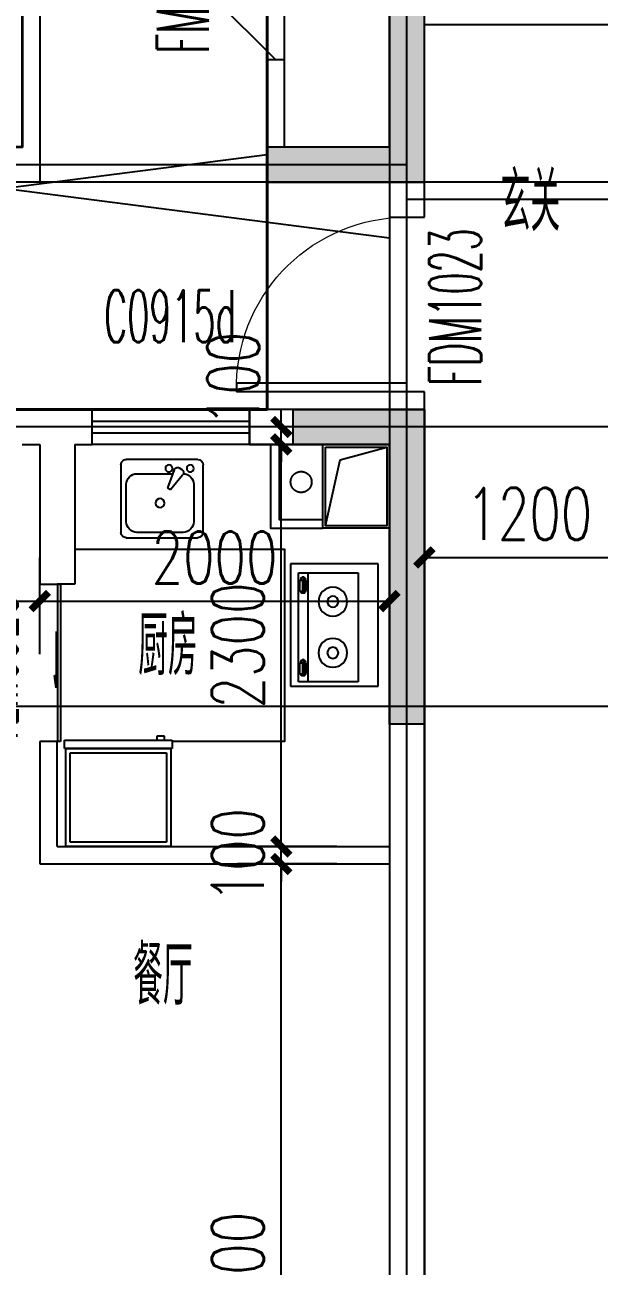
# Model space of a CAD drawing. Extents: x -59851 to 653804, y -249523 to 437614.
# Drawn here: x -5499 to -2214, y -107295 to -100194 of the extents above; entities that cross this region are included whole.
import ezdxf

# ---------------------------------------------------------------- set-up
doc = ezdxf.new("R2010")
doc.units = 0
doc.header["$LTSCALE"] = 1000
doc.header["$MEASUREMENT"] = 0
doc.linetypes.add('CONTINOUS', pattern=[0])
doc.linetypes.add('PS', pattern=[3200, 1500, -200, 1500])
doc.layers.add('33计一半面积外廓线', color=53, linetype='Continuous', lineweight=35)
doc.layers.add('33计全面积外廓线', color=21, linetype='Continuous', lineweight=35)
for name, color, linetype in [('A-Lvtry（卫生间）', 5, 'Continuous'), ('A-Lvtry（厨房）', 5, 'CONTINOUS'), ('A-洞口', 105, 'Continuous'), ('A-烟气道', 105, 'Continuous'), ('A-第三道尺寸线', 105, 'Continuous'), ('AE-FLOR', 151, 'Continuous'), ('DIM_SYMB', 3, 'Continuous'), ('DOOR_FIRE', 4, 'Continuous'), ('DOOR_FIRE_TEXT', 7, 'Continuous'), ('DOTE', 16, 'Continuous'), ('PS', 6, 'PS'), ('PUB_HATCH', 8, 'Continuous'), ('PUB_TEXT', 7, 'Continuous'), ('WALL', 2, 'Continuous'), ('WINDOW', 4, 'Continuous'), ('WINDOW_TEXT', 7, 'Continuous'), ('ys', 154, 'Continuous'), ('剪力墙', 6, 'Continuous')]:
    doc.layers.add(name, color=color, linetype=linetype)
doc.styles.add('_TCH_DIM_T3', font='SIMPLEX.shx', dxfattribs={"width": 0.705882, "bigfont": 'GBCBIG.shx'})
doc.styles.add('_TCH_WINDOW', font='SIMPLEX.shx', dxfattribs={"width": 0.7, "height": 3.5, "bigfont": 'GBCBIG.shx'})
doc.styles.get("Standard").update_dxf_attribs({"font": 'gbenor.shx', "width": 0.7, "bigfont": 'gbcbig.shx'})
doc.dimstyles.new('_TCH_ARCH&&100', dxfattribs={"dimtxt": 297.5, "dimasz": 100, "dimexe": 250, "dimexo": 300, "dimgap": 100, "dimtad": 1, "dimdec": 0, "dimzin": 0, "dimdsep": 46, "dimtxsty": '_TCH_DIM_T3', "dimblk": 'ARCHTICK', "dimcen": 0.09, "dimclrt": 7, "dimazin": 2, "dimtfac": 1, "dimtdec": 0, "dimtix": 1, "dimtmove": 2, "dimatfit": 3, "dimfxl": 0, "dimtolj": 1, "dimtzin": 0, "dimarcsym": 0})

# ---------------------------------------------------------------- blocks, each defined once
blk = doc.blocks.new('18fjlq0329')
at = {"layer": 'PUB_HATCH'}
for points in [[(-4113.7, -20744.5), (-3213.7, -20744.5), (-3213.7, -19544.5), (-3413.7, -19544.5), (-3413.7, -20544.5), (-4113.7, -20544.5)], [(-3963.7, -22044.5), (-3213.7, -22044.5), (-3213.7, -23844.5), (-3413.7, -23844.5), (-3413.7, -22244.5), (-3963.7, -22244.5)]]:
    blk.add_hatch(color=256, dxfattribs=at).paths.add_polyline_path(points)
at = {"layer": '剪力墙'}
for points in [[(-4113.7, -20744.5), (-3213.7, -20744.5), (-3213.7, -19544.5), (-3413.7, -19544.5), (-3413.7, -20544.5), (-4113.7, -20544.5)], [(-3963.7, -22044.5), (-3213.7, -22044.5), (-3213.7, -23844.5), (-3413.7, -23844.5), (-3413.7, -22244.5), (-3963.7, -22244.5)]]:
    blk.add_lwpolyline(points, close=True, dxfattribs=at)
blk = doc.blocks.new('zhouxianssceng0329')
at = {"layer": 'DOTE'}
for p, q in [((-3313.7, 132089.9), (-3313.7, 148798.2)), ((-3313.7, 143398.2), (-44988.6, 143398.2)), ((5501.3, 143298.2), (-44988.6, 143298.2)), ((5501.3, 143198.2), (-3313.7, 143198.2)), ((5501.3, 141898.2), (-10113.7, 141898.2)), ((5501.3, 140298.2), (-44988.6, 140298.2))]:
    blk.add_line(p, q, dxfattribs=at)
blk = doc.blocks.new('BX1')
at = {"layer": 'A-Lvtry（卫生间）'}
for p, q in [((-560, 8), (-607.7, 8)), ((-607.7, 8), (-607.7, -608)), ((-560, -608), (-560, 8)), ((0, 0), (-560, 0)), ((0, -600), (0, 0)), ((-560, 0), (-560, -600)), ((-24, -24), (-536, -24)), ((-536, -24), (-536, -576)), ((-24, -576), (-24, -24)), ((-631.1, -564.3), (-631.1, -520)), ((-631.1, -520), (-607.7, -520)), ((-607.7, -564.3), (-631.1, -564.3)), ((-607.7, -520), (-607.7, -564.3)), ((-607.7, -608), (-560, -608)), ((-560, -600), (0, -600)), ((-536, -576), (-24, -576))]:
    blk.add_line(p, q, dxfattribs=at)
blk = doc.blocks.new('zt1')
at = {"layer": 'A-Lvtry（卫生间）', "linetype": 'Continuous'}
for p, q in [((-700, 0), (0, 0)), ((-700, -500), (-700, 0)), ((0, 0), (0, -500)), ((0, -500), (-700, -500))]:
    blk.add_line(p, q, dxfattribs=at)
at = {"layer": 'A-Lvtry（卫生间）'}
for p, q in [((-673.5, -113.1), (-673.5, -455.5)), ((-50.7, -113.1), (-673.5, -113.1)), ((-50.7, -455.5), (-50.7, -113.1)), ((-673.5, -399.8), (-50.7, -399.8)), ((-640.9, -422.1), (-640.8, -433.8)), ((-549.1, -423.2), (-549.1, -433.7)), ((-167.9, -422.1), (-167.8, -433.8)), ((-76.1, -423.2), (-76.1, -433.7)), ((-673.5, -455.5), (-50.7, -455.5)), ((-565.7, -431.5), (-630.4, -431.5)), ((-630.4, -431.5), (-630.4, -448.2)), ((-630.4, -448.2), (-565.7, -448.2)), ((-565.7, -448.2), (-565.7, -431.5)), ((-157.4, -431.5), (-157.4, -448.2)), ((-92.7, -431.5), (-157.4, -431.5)), ((-157.4, -448.2), (-92.7, -448.2)), ((-92.7, -448.2), (-92.7, -431.5))]:
    blk.add_line(p, q, dxfattribs=at)
for points in [[(-549.1, -423.2, 0.259034), (-551, -419.8, 0.076276), (-562.5, -414.9, 0.036515), (-576.1, -412.4, 0.026615), (-594.9, -411.4, 0.026615), (-613.8, -412.4, 0.036515), (-627.3, -414.9, 0.076276), (-638.9, -419.8, 0.259034), (-640.8, -423.2, 0.078462), (-640.6, -424.5, 0.056762)], [(-549.1, -433.7, 0.259034), (-551, -430.3, 0.076276), (-562.5, -425.4, 0.036515), (-576.1, -422.9, 0.026615), (-594.9, -421.9, 0.026615), (-613.8, -422.9, 0.036515), (-627.3, -425.4, 0.076276), (-638.9, -430.3, 0.259034), (-640.8, -433.7, 0.259034), (-638.9, -437.2, 0.056762), (-630.4, -441.2, 0.036515)], [(-76.1, -423.2, 0.259034), (-78, -419.8, 0.076276), (-89.5, -414.9, 0.036515), (-103.1, -412.4, 0.026615), (-121.9, -411.4, 0.026615), (-140.8, -412.4, 0.036515), (-154.3, -414.9, 0.076276), (-165.9, -419.8, 0.259034), (-167.8, -423.2, 0.078462), (-167.6, -424.5, 0.056762)], [(-76.1, -433.7, 0.259034), (-78, -430.3, 0.076276), (-89.5, -425.4, 0.036515), (-103.1, -422.9, 0.026615), (-121.9, -421.9, 0.026615), (-140.8, -422.9, 0.036515), (-154.3, -425.4, 0.076276), (-165.9, -430.3, 0.259034), (-167.8, -433.7, 0.259034), (-165.9, -437.2, 0.056762), (-157.4, -441.2, 0.036515)], [(-565.7, -442.9, 0.008736), (-562.5, -442.1, 0.076276), (-551, -437.2, 0.259034), (-549.1, -433.7, 0.259034)], [(-92.7, -442.9, 0.008736), (-89.5, -442.1, 0.076276), (-78, -437.2, 0.259034), (-76.1, -433.7, 0.259034)]]:
    blk.add_lwpolyline(points, format="xyb", dxfattribs=at)
at = {"layer": 'A-Lvtry（卫生间）', "linetype": 'Continuous'}
for centre, radius in [((-508.4, -258.5), 82.5), ((-215.8, -258.5), 82.5), ((-508.4, -258.5), 31.6), ((-215.8, -258.5), 31.6)]:
    blk.add_circle(centre, radius, dxfattribs=at)
at = {"layer": 'A-Lvtry（卫生间）', "width": 0.8, "flags": 9}
for tag in ['YSIZE', 'XSIZE']:
    blk.add_attdef(tag, (-350, 0), '', height=0.5, dxfattribs=at)
blk = doc.blocks.new('t4')
at = {"layer": 'A-Lvtry（卫生间）'}
for p, q in [((3876514.8, 2551819.5), (3876514.8, 2552229.1)), ((3876545.3, 2552259.6), (3876931.4, 2552259.6)), ((3876819.6, 2552205.6), (3876606.3, 2552205.6)), ((3876961.9, 2552229.1), (3876961.9, 2551819.5)), ((3876545.3, 2552144.6), (3876545.3, 2551880.5)), ((3876790.3, 2552072.2), (3876875.1, 2552142)), ((3876913.8, 2552122.3), (3876905.6, 2552136.5)), ((3876800.4, 2552054.6), (3876790.3, 2552072.2)), ((3876903.3, 2552093.1), (3876800.4, 2552054.6)), ((3876880.6, 2551880.5), (3876880.6, 2552084.6)), ((3876931.4, 2551789), (3876545.3, 2551789)), ((3876606.3, 2551819.5), (3876819.6, 2551819.5))]:
    blk.add_line(p, q, dxfattribs=at)
for centre, major_axis, start_param, end_param in [((3876545.3, 2552229.1), (-21.6, 21.6), -0.785398, 0.785398), ((3876606.3, 2552144.6), (-43.1, 43.1), -0.785398, 0.785398), ((3876819.6, 2552144.6), (43.1, 43.1), 5.497787, 7.068583), ((3876911.1, 2552185.3), (-14.4, 14.4), 4.712389, 10.995574), ((3876931.4, 2552229.1), (-21.6, 21.6), 3.926991, 5.497787), ((3876888, 2552126.3), (14.4, 14.4), 6.021386, 7.757331), ((3876911.1, 2552063.4), (14.4, 14.4), 6.283185283893945, 12.56637059107353), ((3876896.2, 2552112.2), (-14.4, 14.4), 2.714645, 4.45059), ((3876713, 2552012.6), (18, 18), 6.283185283897186, 12.56637059107677), ((3876606.3, 2551880.5), (-43.1, 43.1), 0.785398, 2.356194), ((3876819.6, 2551880.5), (-43.1, 43.1), 2.356194, 3.926991), ((3876545.3, 2551819.5), (21.6, 21.6), 2.356194, 3.926991), ((3876931.4, 2551819.5), (-21.6, 21.6), 2.356194, 3.926991)]:
    blk.add_ellipse(centre, major_axis=major_axis, ratio=1, start_param=start_param, end_param=end_param, dxfattribs=at)
blk = doc.blocks.new('$DorLib2D$00000129')
at = {"color": 0, "linetype": 'Continuous'}
for p, q in [((-0.5, 0.545), (-0.5, 0.6866)), ((-0.5, 0.6866), (0.5, 0.6866)), ((0.5, 0.6866), (0.5, 0.545)), ((0.5, 0.545), (-0.5, 0.545)), ((-0.5, 0.5), (-0.5, 0.545)), ((0.5, 0.5), (0.5, 0.545)), ((-0.2, 0.4375), (0.1584, 0.4375)), ((0.1584, 0.4375), (0.0804, 0.3408)), ((0.0804, 0.3408), (0.0804, 0.4375))]:
    blk.add_line(p, q, dxfattribs=at)
blk = doc.blocks.new('$TCHSYS$WIN2D')
for p, q in [((-0.5, 0.5), (0.5, 0.5)), ((-0.5, 0.5), (-0.5, -0.5)), ((0.5, 0.5), (0.5, -0.5)), ((0.5, 0.1667), (-0.5, 0.1667)), ((0.5, -0.1667), (-0.5, -0.1667)), ((-0.5, -0.5), (0.5, -0.5))]:
    blk.add_line(p, q)
blk = doc.blocks.new('_ArchTick')
at = {"color": 0, "linetype": 'ByBlock', "const_width": 0.4}
blk.add_lwpolyline([(-0.5, -0.5), (0.5, 0.5)], dxfattribs=at)
blk = doc.blocks.new('*D763')
at = {"layer": 'A-第三道尺寸线', "color": 0, "lineweight": -2, "transparency": 16777216}
for p, q in [((23013.2, 167934.8), (23013.2, 168034.8)), ((23331.5, 167934.8), (22763.2, 167934.8)), ((23013.2, 167834.8), (23013.2, 167934.8)), ((23331.5, 167834.8), (22763.2, 167834.8)), ((23013.2, 167834.8), (23013.2, 167734.8))]:
    blk.add_line(p, q, dxfattribs=at)
at = {"layer": 'Defpoints', "color": 0, "transparency": 16777216}
for p in [(23013.2, 167934.8), (23631.5, 167934.8), (23631.5, 167834.8)]:
    blk.add_point(p, dxfattribs=at)
at = {"layer": 'A-第三道尺寸线', "color": 0, "lineweight": -2, "transparency": 16777216, "xscale": 100, "yscale": 100, "zscale": 100}
for p, rotation in [((23013.2, 167934.8), 270), ((23013.2, 167834.8), 90)]:
    blk.add_blockref('_ArchTick', p, dxfattribs=dict(at, rotation=rotation))
at = {"layer": 'A-第三道尺寸线', "color": 7, "transparency": 16777216, "insert": (22738.2, 168209.8), "char_height": 297.5, "attachment_point": 5, "rotation": 90, "style": '_TCH_DIM_T3'}
blk.add_mtext('\\A1;100', dxfattribs=at)
blk = doc.blocks.new('*D764')
at = {"layer": 'A-第三道尺寸线', "color": 0, "lineweight": -2, "transparency": 16777216}
for p, q in [((23331.5, 167834.8), (22763.2, 167834.8)), ((23013.2, 165534.8), (23013.2, 167834.8)), ((23331.5, 165534.8), (22763.2, 165534.8))]:
    blk.add_line(p, q, dxfattribs=at)
at = {"layer": 'Defpoints', "color": 0, "transparency": 16777216}
for p in [(23013.2, 167834.8), (23631.5, 167834.8), (23631.5, 165534.8)]:
    blk.add_point(p, dxfattribs=at)
at = {"layer": 'A-第三道尺寸线', "color": 0, "lineweight": -2, "transparency": 16777216, "xscale": 100, "yscale": 100, "zscale": 100}
for p, rotation in [((23013.2, 167834.8), 90), ((23013.2, 165534.8), 270)]:
    blk.add_blockref('_ArchTick', p, dxfattribs=dict(at, rotation=rotation))
at = {"layer": 'A-第三道尺寸线', "color": 7, "transparency": 16777216, "insert": (22764.5, 166684.8), "char_height": 297.5, "attachment_point": 5, "rotation": 90, "style": '_TCH_DIM_T3'}
blk.add_mtext('\\A1;2300', dxfattribs=at)
blk = doc.blocks.new('*D765')
at = {"layer": 'A-第三道尺寸线', "color": 0, "lineweight": -2, "transparency": 16777216}
for p, q in [((23013.2, 165534.8), (23013.2, 165634.8)), ((23331.5, 165534.8), (22763.2, 165534.8)), ((23013.2, 165434.8), (23013.2, 165534.8)), ((23331.5, 165434.8), (22763.2, 165434.8)), ((23013.2, 165434.8), (23013.2, 165334.8))]:
    blk.add_line(p, q, dxfattribs=at)
at = {"layer": 'Defpoints', "color": 0, "transparency": 16777216}
for p in [(23013.2, 165534.8), (23631.5, 165534.8), (23631.5, 165434.8)]:
    blk.add_point(p, dxfattribs=at)
at = {"layer": 'A-第三道尺寸线', "color": 0, "lineweight": -2, "transparency": 16777216, "xscale": 100, "yscale": 100, "zscale": 100}
for p, rotation in [((23013.2, 165534.8), 270), ((23013.2, 165434.8), 90)]:
    blk.add_blockref('_ArchTick', p, dxfattribs=dict(at, rotation=rotation))
at = {"layer": 'A-第三道尺寸线', "color": 7, "transparency": 16777216, "insert": (22764.5, 165484.8), "char_height": 297.5, "attachment_point": 5, "rotation": 90, "style": '_TCH_DIM_T3'}
blk.add_mtext('\\A1;100', dxfattribs=at)
blk = doc.blocks.new('*D766')
at = {"layer": 'A-第三道尺寸线', "color": 0, "lineweight": -2, "transparency": 16777216}
for p, q in [((23331.5, 165434.8), (22763.2, 165434.8)), ((23013.2, 160734.8), (23013.2, 165434.8)), ((23331.5, 160734.8), (22763.2, 160734.8))]:
    blk.add_line(p, q, dxfattribs=at)
at = {"layer": 'Defpoints', "color": 0, "transparency": 16777216}
for p in [(23013.2, 165434.8), (23631.5, 165434.8), (23631.5, 160734.8)]:
    blk.add_point(p, dxfattribs=at)
at = {"layer": 'A-第三道尺寸线', "color": 0, "lineweight": -2, "transparency": 16777216, "xscale": 100, "yscale": 100, "zscale": 100}
for p, rotation in [((23013.2, 165434.8), 90), ((23013.2, 160734.8), 270)]:
    blk.add_blockref('_ArchTick', p, dxfattribs=dict(at, rotation=rotation))
at = {"layer": 'A-第三道尺寸线', "color": 7, "transparency": 16777216, "insert": (22764.5, 163084.8), "char_height": 297.5, "attachment_point": 5, "rotation": 90, "style": '_TCH_DIM_T3'}
blk.add_mtext('\\A1;4700', dxfattribs=at)
blk = doc.blocks.new('*D772')
at = {"layer": 'A-第三道尺寸线', "color": 0, "lineweight": -2, "transparency": 16777216}
for p, q in [((20431.5, 166634.8), (20431.5, 167188.6)), ((21631.5, 166634.8), (21631.5, 167188.6)), ((20431.5, 166938.6), (21631.5, 166938.6))]:
    blk.add_line(p, q, dxfattribs=at)
at = {"layer": 'Defpoints', "color": 0, "transparency": 16777216}
for p in [(21631.5, 166938.6), (20431.5, 166334.8), (21631.5, 166334.8)]:
    blk.add_point(p, dxfattribs=at)
at = {"layer": 'A-第三道尺寸线', "color": 0, "lineweight": -2, "transparency": 16777216, "xscale": 100, "yscale": 100, "zscale": 100, "rotation": 180}
blk.add_blockref('_ArchTick', (20431.5, 166938.6), dxfattribs=at)
at = {"layer": 'A-第三道尺寸线', "color": 0, "lineweight": -2, "transparency": 16777216, "xscale": 100, "yscale": 100, "zscale": 100}
blk.add_blockref('_ArchTick', (21631.5, 166938.6), dxfattribs=at)
at = {"layer": 'A-第三道尺寸线', "color": 7, "transparency": 16777216, "insert": (21031.5, 167187.3), "char_height": 297.5, "attachment_point": 5, "style": '_TCH_DIM_T3'}
blk.add_mtext('\\A1;1200', dxfattribs=at)
blk = doc.blocks.new('*D773')
at = {"layer": 'A-第三道尺寸线', "color": 0, "lineweight": -2, "transparency": 16777216}
for p, q in [((21631.5, 166634.8), (21631.5, 167188.6)), ((23631.5, 166634.8), (23631.5, 167188.6)), ((21631.5, 166938.6), (23631.5, 166938.6))]:
    blk.add_line(p, q, dxfattribs=at)
at = {"layer": 'Defpoints', "color": 0, "transparency": 16777216}
for p in [(23631.5, 166938.6), (21631.5, 166334.8), (23631.5, 166334.8)]:
    blk.add_point(p, dxfattribs=at)
at = {"layer": 'A-第三道尺寸线', "color": 0, "lineweight": -2, "transparency": 16777216, "xscale": 100, "yscale": 100, "zscale": 100, "rotation": 180}
blk.add_blockref('_ArchTick', (21631.5, 166938.6), dxfattribs=at)
at = {"layer": 'A-第三道尺寸线', "color": 0, "lineweight": -2, "transparency": 16777216, "xscale": 100, "yscale": 100, "zscale": 100}
blk.add_blockref('_ArchTick', (23631.5, 166938.6), dxfattribs=at)
at = {"layer": 'A-第三道尺寸线', "color": 7, "transparency": 16777216, "insert": (22631.5, 167187.3), "char_height": 297.5, "attachment_point": 5, "style": '_TCH_DIM_T3'}
blk.add_mtext('\\A1;2000', dxfattribs=at)
blk = doc.blocks.new('$DorLib2D$00000001')
for p, q in [((0.45, 0.975), (0.5, 0.975)), ((0.45, 0), (0.45, 0.975)), ((0.5, 0), (0.5, 0.975)), ((0.5, 0), (0.45, 0))]:
    blk.add_line(p, q)
at = {"lineweight": 13}
blk.add_arc((0.475, 0), 0.975, 91.46928, 180, dxfattribs=at)
blk = doc.blocks.new('*D790')
at = {"layer": 'A-第三道尺寸线', "color": 0, "lineweight": -2, "transparency": 16777216}
for p, q in [((87562, 166834.8), (87562, 167438.6)), ((88762, 166834.8), (88762, 167438.6)), ((87562, 167188.6), (88762, 167188.6))]:
    blk.add_line(p, q, dxfattribs=at)
at = {"layer": 'Defpoints', "color": 0, "transparency": 16777216}
for p in [(88762, 167188.6), (87562, 166534.8), (88762, 166534.8)]:
    blk.add_point(p, dxfattribs=at)
at = {"layer": 'A-第三道尺寸线', "color": 0, "lineweight": -2, "transparency": 16777216, "xscale": 100, "yscale": 100, "zscale": 100, "rotation": 180}
blk.add_blockref('_ArchTick', (87562, 167188.6), dxfattribs=at)
at = {"layer": 'A-第三道尺寸线', "color": 0, "lineweight": -2, "transparency": 16777216, "xscale": 100, "yscale": 100, "zscale": 100}
blk.add_blockref('_ArchTick', (88762, 167188.6), dxfattribs=at)
at = {"layer": 'A-第三道尺寸线', "color": 7, "transparency": 16777216, "insert": (88162, 167437.3), "char_height": 297.5, "attachment_point": 5, "style": '_TCH_DIM_T3'}
blk.add_mtext('\\A1;1200', dxfattribs=at)
blk = doc.blocks.new('$DorLib2D$00000116')
at = {"color": 0}
for p, q in [((-0.5, 0), (-0.1464, 0.3536)), ((0.5, 0), (0.1464, 0.3536))]:
    blk.add_line(p, q, dxfattribs=at)
for centre, start, end in [((-0.5, 0), 0, 45), ((0.5, 0), 135, 180)]:
    blk.add_arc(centre, 0.5, start, end, dxfattribs=at)
blk = doc.blocks.new('qiangruodianshuiyou')
at = {"layer": 'A-洞口'}
for points in [[(-5430.3, 173334.8), (-5430.3, 173034.8), (-6030.3, 173034.8), (-6030.3, 173334.8)], [(-5430.3, 172934.8), (-5680.3, 172934.8), (-5680.3, 172684.8), (-5430.3, 172684.8)]]:
    blk.add_lwpolyline(points, close=True, dxfattribs=at)
for points in [[(-6030.3, 173034.8), (-5968.3, 173279.3), (-5430.3, 173334.8)], [(-5680.3, 172684.8), (-5625.9, 172882.1), (-5430.3, 172934.8)]]:
    blk.add_lwpolyline(points, dxfattribs=at)
at = {"layer": 'DOOR_FIRE'}
for p, q in [((-6130.3, 171734.8), (-6130.3, 173234.8)), ((-6030.3, 171734.8), (-6030.3, 173234.8)), ((-6130.3, 170034.8), (-6130.3, 171034.8)), ((-6030.3, 170034.8), (-6030.3, 171034.8))]:
    blk.add_line(p, q, dxfattribs=at)
at = {"layer": 'WALL'}
for p, q in [((-5230.3, 173534.8), (-6130.3, 173534.8)), ((-6130.3, 173534.8), (-6130.3, 173234.8)), ((-5230.3, 171634.8), (-5230.3, 173534.8)), ((-5430.3, 173334.8), (-6030.3, 173334.8)), ((-6030.3, 173234.8), (-6030.3, 173334.8)), ((-5430.3, 171634.8), (-5430.3, 173334.8)), ((-6130.3, 173234.8), (-6030.3, 173234.8)), ((-6030.3, 171734.8), (-6130.3, 171734.8)), ((-6130.3, 171734.8), (-6130.3, 171634.8)), ((-6030.3, 171634.8), (-6030.3, 171734.8)), ((-6130.3, 171634.8), (-6130.3, 171034.8)), ((-5430.3, 171634.8), (-6030.3, 171634.8)), ((-5230.3, 169334.8), (-5230.3, 171634.8)), ((-5430.3, 171534.8), (-6030.3, 171534.8)), ((-6030.3, 171034.8), (-6030.3, 171534.8)), ((-5430.3, 169534.8), (-5430.3, 171534.8)), ((-6130.3, 171034.8), (-6030.3, 171034.8)), ((-6030.3, 170034.8), (-6130.3, 170034.8)), ((-6130.3, 170034.8), (-6130.3, 169334.8)), ((-6030.3, 169534.8), (-6030.3, 170034.8)), ((-5430.3, 169534.8), (-6030.3, 169534.8)), ((-5230.3, 169334.8), (-6130.3, 169334.8))]:
    blk.add_line(p, q, dxfattribs=at)
at = {"layer": 'DOOR_FIRE', "zscale": 100}
for p, xscale, yscale, rotation in [((-6080.3, 172484.8), 1500, 1500, 90), ((-6080.3, 170534.8), 1000, 1000, 90.00000000000004)]:
    blk.add_blockref('$DorLib2D$00000116', p, dxfattribs=dict(at, xscale=xscale, yscale=yscale, rotation=rotation))
at = {"layer": 'DOOR_FIRE_TEXT', "style": '_TCH_WINDOW'}
for s, height, width, p in [('1518', 297.5, 0.494118, (-6463.1, 172486.8)), ('丙', 337.6, 0.7, (-6463.1, 172314.8)), ('FM', 297.5, 0.494118, (-6463.1, 172020.8)), ('1018', 297.5, 0.494118, (-6463.1, 170536.8)), ('丙', 337.6, 0.7, (-6463.1, 170364.8)), ('FM', 297.5, 0.494118, (-6463.1, 170070.8))]:
    blk.add_text(s, height=height, rotation=90, dxfattribs=dict(at, width=width)).set_placement(p)
at = {"layer": 'PUB_TEXT', "width": 0.7}
for s, height, p in [('强电井', 337.59, (-5997.8, 172324.6)), ('水', 337.6, (-5827.7, 170370.1))]:
    blk.add_text(s, height=height, dxfattribs=at).set_placement(p)
blk = doc.blocks.new('zhenzheng1417hxt0329')
at = {"layer": 'AE-FLOR'}
blk.add_lwpolyline([(-17613.7, 20970.7), (-5413.7, 20970.7), (-5413.7, 16870.7), (-10013.7, 16870.7)], dxfattribs=at)
blk = doc.blocks.new('A4huhuxing')
at = {"layer": 'A-Lvtry（厨房）'}
blk.add_lwpolyline([(21831.5, 167234.8), (23031.5, 167234.8), (23031.5, 166135.3), (22389.1, 166135.3)], dxfattribs=at)
at = {"layer": 'A-烟气道'}
for points in [[(23251.5, 167834.8), (23631.5, 167834.8), (23631.5, 167354.8), (23251.5, 167354.8)], [(23266.5, 167819.8), (23616.5, 167819.8), (23616.5, 167369.8), (23266.5, 167369.8)]]:
    blk.add_lwpolyline(points, close=True, dxfattribs=at)
blk.add_lwpolyline([(23266.5, 167369.8), (23348.9, 167745.9), (23616.5, 167819.8)], dxfattribs=at)
at = {"layer": 'PS', "ltscale": 0.5}
blk.add_circle((23126.5, 167619.8), 60, dxfattribs=at)
at = {"layer": 'WALL'}
for p, q in [((21731.5, 168034.8), (21531.5, 168034.8)), ((21931.5, 168034.8), (21731.5, 168034.8)), ((21931.5, 167834.8), (21931.5, 168034.8)), ((23831.5, 168034.8), (22831.5, 168034.8)), ((22831.5, 168034.8), (22831.5, 167834.8)), ((23831.5, 168034.8), (23831.5, 165434.8)), ((21531.5, 167834.8), (21631.5, 167834.8)), ((21631.5, 167834.8), (21631.5, 167034.8)), ((21831.5, 167834.8), (21831.5, 167034.8)), ((21831.5, 167834.8), (21931.5, 167834.8)), ((22831.5, 167834.8), (23631.5, 167834.8)), ((23631.5, 167834.8), (23631.5, 165534.8)), ((21631.5, 167034.8), (21731.5, 167034.8)), ((21831.5, 167034.8), (21731.5, 167034.8)), ((21731.5, 166134.8), (21631.5, 166134.8)), ((21631.5, 166134.8), (21631.5, 165434.8)), ((21731.5, 165534.8), (21731.5, 166134.8)), ((21731.5, 165534.8), (23631.5, 165534.8)), ((21631.5, 165434.8), (23631.5, 165434.8)), ((23631.5, 165434.8), (23631.5, 160734.8)), ((23831.5, 165434.8), (23831.5, 160634.8))]:
    blk.add_line(p, q, dxfattribs=at)
for points in [[(22951.5, 167834.8), (22951.5, 167354.8), (23251.5, 167354.8)], [(23001.5, 167834.8), (23001.5, 167404.8), (23251.5, 167404.8)]]:
    blk.add_lwpolyline(points, dxfattribs=at)
at = {"layer": 'A-Lvtry（厨房）', "xscale": -1, "rotation": 270}
blk.add_blockref('t4', (-2529693, -3709213.6), dxfattribs=at)
at = {"layer": 'A-Lvtry（厨房）', "extrusion": (1.08889e-08, 3.92285e-11, 1), "xscale": -1.000000000000009}
for name, p, rotation in [('zt1', (23566.4, 167151.1), 269.9999986659787), ('BX1', (21781.1, 165534.8), 90)]:
    blk.add_blockref(name, p, dxfattribs=dict(at, rotation=rotation))
at = {"layer": 'WINDOW'}
ref = blk.add_blockref('$TCHSYS$WIN2D', (22381.5, 167934.8), dxfattribs=dict(at, xscale=900, yscale=200, zscale=-900, rotation=180))
ref.add_attrib('A', 'C0915d', (22000, 168418.8), dxfattribs={"layer": 'WINDOW_TEXT', "height": 297.5, "style": '_TCH_WINDOW', "width": 0.494118})
ref = blk.add_blockref('$DorLib2D$00000129', (21681.5, 166584.8), dxfattribs=dict(at, xscale=900, yscale=100, zscale=900, rotation=270))
ref.add_attrib('A', 'TLM0923', (21505.3, 166119.3), dxfattribs={"layer": 'WINDOW_TEXT', "height": 297.5, "rotation": 90, "style": '_TCH_WINDOW', "width": 0.494118})
at = {"layer": 'PUB_TEXT', "width": 0.7}
for s, p in [('厨房', (22194.7, 166514.6)), ('餐厅', (22165.9, 164628.5))]:
    blk.add_text(s, height=337.59, dxfattribs=at).set_placement(p)
at = {"layer": 'A-第三道尺寸线'}
dim = blk.add_linear_dim(base=(23013.2, 167934.8), p1=(23631.5, 167834.8), p2=(23631.5, 167934.8), angle=90, dimstyle='_TCH_ARCH&&100', dxfattribs=at)
dim.commit()
dim.dimension.update_dxf_attribs({"geometry": '*D763', "text_midpoint": (22738.2, 168209.8), "dimtype": 129})
for p1, p2, distance, picture, middle in [((23631.5, 165534.8), (23631.5, 167834.8), 618.3, '*D764', (22764.5, 166684.8)), ((20431.5, 166334.8), (21631.5, 166334.8), 603.8, '*D772', (21031.5, 167187.3)), ((21631.5, 166334.8), (23631.5, 166334.8), 603.8, '*D773', (22631.5, 167187.3)), ((23631.5, 165434.8), (23631.5, 165534.8), 618.3, '*D765', (22764.5, 165484.8)), ((23631.5, 160734.8), (23631.5, 165434.8), 618.3, '*D766', (22764.5, 163084.8))]:
    dim = blk.add_aligned_dim(p1=p1, p2=p2, distance=distance, dimstyle='_TCH_ARCH&&100', dxfattribs=at)
    dim.commit()
    dim.dimension.update_dxf_attribs({"geometry": picture, "text_midpoint": middle})
blk = doc.blocks.new('a5huxing0323')
at = {"layer": 'WALL'}
for p, q in [((87362, 170434.8), (87362, 169134.8)), ((87562, 169134.8), (87562, 170234.8)), ((88762, 170234.8), (87562, 170234.8)), ((87362, 169134.8), (87562, 169134.8)), ((87562, 168134.8), (87362, 168134.8)), ((87362, 168134.8), (87362, 160634.8)), ((87562, 160734.8), (87562, 168134.8))]:
    blk.add_line(p, q, dxfattribs=at)
at = {"layer": 'WINDOW'}
blk.add_line((87362, 169134.8), (87362, 168134.8), dxfattribs=at)
ref = blk.add_blockref('$DorLib2D$00000001', (87462, 168634.8), dxfattribs=dict(at, xscale=-1000, yscale=1000, zscale=1000, rotation=90))
ref.add_attrib('A', 'FDM1023', (87885.8, 168169.3), dxfattribs={"layer": 'WINDOW_TEXT', "height": 297.5, "rotation": 90, "style": '_TCH_WINDOW', "width": 0.494118})
at = {"layer": 'PUB_TEXT', "width": 0.7}
blk.add_text('玄关', height=337.59, dxfattribs=at).set_placement((87998, 169054))
at = {"layer": 'A-第三道尺寸线'}
dim = blk.add_aligned_dim(p1=(87562, 166534.8), p2=(88762, 166534.8), distance=653.8, dimstyle='_TCH_ARCH&&100', dxfattribs=at)
dim.commit()
dim.dimension.update_dxf_attribs({"geometry": '*D790', "text_midpoint": (88162, 167437.3)})

msp = doc.modelspace()

# ---------------------------------------------------------------- linework, layer by layer
at = {"layer": '33计一半面积外廓线'}
msp.add_lwpolyline([(-10013.7, -100894.3), (-10013.7, -102394.3), (-4113.7, -102394.3), (-4113.7, -101094.3), (-4113.8, -101094.3), (-4113.7, -95694.3), (-8013.7, -95694.3), (-8013.7, -95294.3), (-16513.7, -95294.3), (-16513.7, -95694.3), (-17613.7, -95694.3), (-17613.7, -97094.3), (-5513.7, -97094.3), (-5513.7, -100894.3)], close=True, dxfattribs=at)
at = {"layer": '33计全面积外廓线'}
msp.add_lwpolyline([(-20113.7, -95694.3), (-16513.7, -95694.3), (-16513.7, -95294.3), (-8013.7, -95294.3), (-8013.7, -95694.3), (-4113.7, -95694.3), (-4113.7, -101094.3), (-4113.7, -101094.3), (-4113.7, -102394.3), (-10013.7, -102394.3), (-10013.7, -100894.3), (-15613.7, -100894.3), (-15613.7, -100694.3), (-16213.7, -100694.3), (-16213.7, -103994.3), (-17613.7, -103994.3)], dxfattribs=at)
at = {"layer": 'DIM_SYMB'}
msp.add_lwpolyline([(-4927.2, -99547.3, 0, 0, 0), (-4927.2, -100042.3, 80, 0, 0), (-4927.2, -100342.3, 0, 0, 0)], format="xyseb", dxfattribs=at)

# ---------------------------------------------------------------- block references
for name, p in [('zhouxianssceng0329', (0, -244392.5)), ('18fjlq0329', (0, -80349.7))]:
    msp.add_blockref(name, p)

# ---------------------------------------------------------------- next in the draw order: block references
msp.add_blockref('A4huhuxing', (-27045.2, -270429.1))

# ---------------------------------------------------------------- next in the draw order: block references
for name, p in [('zhenzheng1417hxt0329', (0, -117964.9)), ('a5huxing0323', (-90775.7, -270429.1))]:
    msp.add_blockref(name, p)

# ---------------------------------------------------------------- next in the draw order: linework, layer by layer
at = {"layer": 'ys'}
for points in [[(-10013.7, -101694.3), (-4113.7, -100935.5)], [(-5635.6, -101127.4), (-3413.7, -101413.2)]]:
    msp.add_lwpolyline(points, dxfattribs=at)

# ---------------------------------------------------------------- next in the draw order: block references
msp.add_blockref('qiangruodianshuiyou', (2016.5, -270429))

doc.saveas('drawing.dxf')
